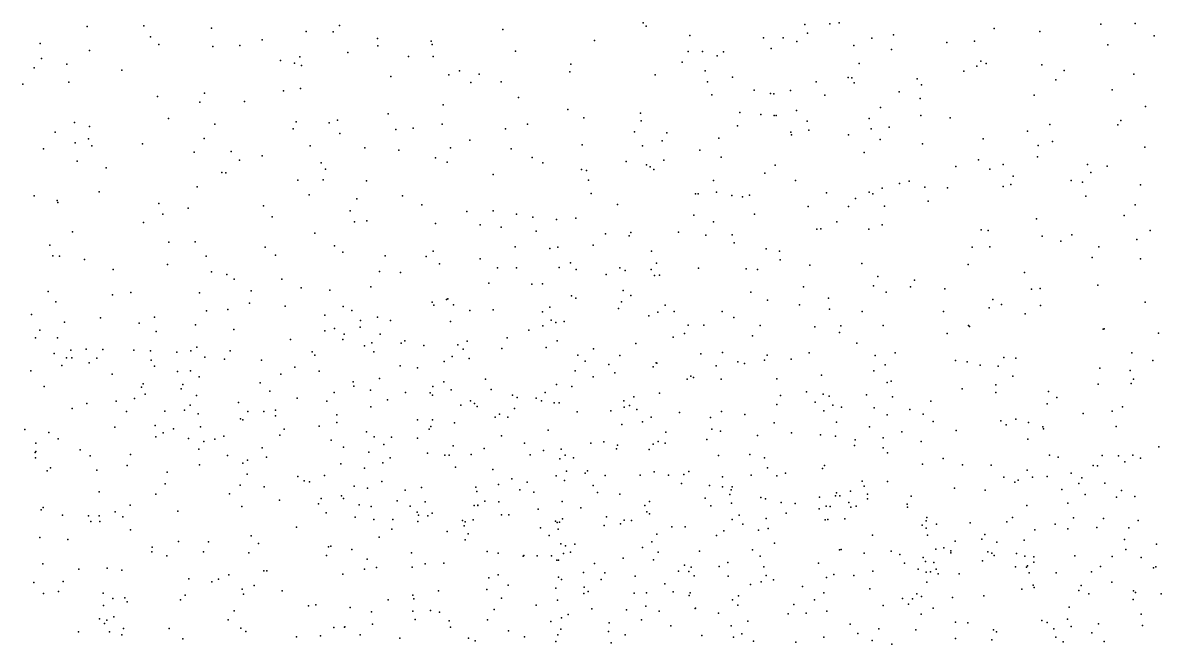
# Model space of a CAD drawing. Header units: metres. Extents: x -25 to 25, y -27.7 to 27.8.
# Drawn here: x -12.576 to -11.028, y 2.553 to 3.398 of the extents above; entities that cross this region are included whole.
import ezdxf

# ---------------------------------------------------------------- set-up
doc = ezdxf.new("R2010")
doc.units = ezdxf.units.M

msp = doc.modelspace()

# ---------------------------------------------------------------- linework, layer by layer
for p in [(-12.4883, 3.3932, 7.3565), (-12.4113, 3.3939, -0.8738), (-12.3194, 3.3909, 16.1508), (-12.1454, 3.3945, 24.1497), (-11.9235, 3.3891, -0.9266), (-11.7327, 3.3981, 24.7827), (-11.7284, 3.3935, -0.8816), (-11.513, 3.3956, 8.108), (-11.4789, 3.3967, 8.8964), (-11.4662, 3.3979, 19.3717), (-11.2555, 3.3904, 19.3173), (-11.1108, 3.3963, 25.4131), (-11.0638, 3.3971, 18.2818), (-12.4024, 3.3791, 5.215), (-12.2507, 3.375, 19.0065), (-12.1906, 3.3862, 23.4615), (-12.1541, 3.3857, 16.6027), (-12.0936, 3.3765, 24.2476), (-11.7988, 3.3738, 24.6872), (-11.6694, 3.381, -1.79), (-11.5691, 3.3778, 24.9341), (-11.5423, 3.3778, 20.3897), (-11.5091, 3.3838, 8.3257), (-11.4221, 3.3772, 16.0946), (-11.3926, 3.3817, 18.7812), (-11.1933, 3.3861, 18.3709), (-11.038, 3.3803, 7.3913), (-12.5522, 3.3699, 12.9716), (-12.4855, 3.3606, -8.4441), (-12.3912, 3.3687, 16.9717), (-12.3177, 3.3658, 16.8774), (-12.2811, 3.3673, -1.9469), (-12.0935, 3.3667, 23.253), (-12.021, 3.3729, 18.7134), (-12.0195, 3.3685, 23.0907), (-11.9061, 3.3597, 16.2422), (-11.6715, 3.359, 7.811), (-11.652, 3.3589, 24.8333), (-11.6233, 3.3584, 19.3048), (-11.5585, 3.3633, 16.0999), (-11.5237, 3.3726, 17.2089), (-11.4463, 3.3674, -0.8178), (-11.395, 3.3616, 7.9674), (-11.3198, 3.3712, 8.2046), (-11.2821, 3.3729, 5.7489), (-11.101, 3.3683, 19.0953), (-12.5506, 3.3495, -7.7115), (-12.2255, 3.347, 23.8416), (-12.2065, 3.343, 23.9497), (-12.1994, 3.3517, 16.3213), (-12.1342, 3.3579, -9.0294), (-12.0516, 3.3524, 16.4607), (-12.018, 3.3522, 16.5211), (-11.6797, 3.3444, 16.1342), (-11.632, 3.3532, 19.0823), (-11.4393, 3.3428, 1.4706), (-11.2737, 3.3458, 7.6658), (-11.2665, 3.3428, 18.4347), (-12.5606, 3.3369, -7.5136), (-12.5163, 3.342, 17.1468), (-12.4414, 3.3336, 17.0558), (-12.1971, 3.3402, 16.7317), (-11.9967, 3.3275, 24.3658), (-11.9822, 3.3327, 16.3839), (-11.9555, 3.3283, 1.5692), (-11.8324, 3.3316, 16.2096), (-11.8312, 3.3417, 24.6122), (-11.7162, 3.3273, 24.7334), (-11.6484, 3.3328, 19.2186), (-11.2968, 3.3321, 19.3634), (-11.279, 3.3389, 1.5076), (-11.191, 3.3411, 18.2893), (-11.1603, 3.3333, -9.1848), (-11.0656, 3.3281, 25.3849), (-12.576, 3.3147, 17.2434), (-12.5134, 3.3173, 22.5103), (-12.0758, 3.3249, 16.5458), (-11.9671, 3.317, 22.9822), (-11.9259, 3.3177, 24.4717), (-11.6454, 3.3177, 1.3784), (-11.6111, 3.3243, -9.3197), (-11.4977, 3.3179, 16.15), (-11.4539, 3.3237, 25.0014), (-11.4492, 3.3234, 20.7291), (-11.4458, 3.3165, 18.7696), (-11.3604, 3.3218, 18.6341), (-11.3545, 3.3137, 16.1767), (-11.1716, 3.3206, 16.2341), (-12.3928, 3.2978, -8.6005), (-12.3292, 3.3023, 22.6371), (-12.2216, 3.3056, 23.7238), (-12.1986, 3.3087, 23.5482), (-11.9021, 3.2966, 18.5879), (-11.6393, 3.3002, 19.01), (-11.5819, 3.3065, 1.7508), (-11.5594, 3.302, 5.4804), (-11.5549, 3.3017, 24.8839), (-11.5324, 3.3062, 18.8825), (-11.4856, 3.2995, 19.4027), (-11.3848, 3.3042, 5.6454), (-11.2011, 3.2997, 19.3512), (-11.0951, 3.3071, 16.2878), (-12.3355, 3.2901, 16.9444), (-12.2746, 3.2912, 5.1727), (-12.0046, 3.2864, 16.5115), (-11.4102, 3.283, 1.7499), (-11.3564, 3.2952, 25.0695), (-11.0499, 3.2845, -9.0531), (-12.3779, 3.2678, 15.9918), (-12.1483, 3.2656, 24.0863), (-12.0793, 3.2742, 23.2834), (-11.8353, 3.2802, -1.8152), (-11.8134, 3.2687, 24.5659), (-11.7363, 3.2754, 1.8489), (-11.6013, 3.2762, 18.9269), (-11.5728, 3.2735, 19.3694), (-11.5545, 3.272, 20.603), (-11.552, 3.2719, 8.4997), (-11.5245, 3.2789, 17.62), (-11.4254, 3.268, 7.7417), (-11.3554, 3.2722, 18.5128), (-11.3153, 3.269, 16.2412), (-11.0835, 3.2653, 5.84), (-12.5057, 3.2625, 13.1069), (-12.4852, 3.257, -8.0616), (-12.3148, 3.2603, 19.6209), (-12.2083, 3.2537, 23.6342), (-12.2044, 3.2634, 23.9053), (-12.1596, 3.2619, 23.4735), (-12.0688, 3.2528, 24.2138), (-12.0453, 3.2548, 16.6107), (-12.006, 3.2604, -0.8296), (-11.92, 3.2538, 24.4142), (-11.8897, 3.2603, 16.3854), (-11.7354, 3.2649, 16.251), (-11.6045, 3.2581, 17.7916), (-11.5097, 3.2642, -1.9174), (-11.5073, 3.2521, 18.7519), (-11.4228, 3.2539, 8.2548), (-11.3985, 3.256, 20.9834), (-11.2103, 3.2509, 16.2967), (-11.1799, 3.26, 7.4243), (-11.0875, 3.2595, -2.2014), (-12.532, 3.2495, 15.5916), (-12.505, 3.2348, -7.8478), (-12.4865, 3.2403, 15.7396), (-12.3293, 3.2408, 19.2934), (-12.145, 3.2477, 19.945), (-11.9685, 3.2383, 24.3309), (-11.7447, 3.2497, 24.6216), (-11.7069, 3.2378, 18.2686), (-11.7005, 3.2484, 5.2772), (-11.6299, 3.2414, 8.8096), (-11.5318, 3.2492, 16.2296), (-11.5312, 3.2458, 8.9874), (-11.4537, 3.2457, 24.9338), (-11.4104, 3.2396, 19.4707), (-11.2707, 3.2403, 1.2895), (-11.1765, 3.2369, 18.1914), (-12.5478, 3.2269, -0.7894), (-12.4821, 3.2306, 17.1554), (-12.4134, 3.2336, 22.5558), (-12.3432, 3.2223, -2.0806), (-12.2929, 3.2229, -0.8231), (-12.1852, 3.2309, 16.8054), (-12.1111, 3.2282, 18.812), (-12.065, 3.2251, 22.7302), (-11.9944, 3.2283, 23.1406), (-11.9123, 3.2268, 22.9709), (-11.8158, 3.2322, 16.351), (-11.7334, 3.2309, 19.1403), (-11.6555, 3.2249, -9.1479), (-11.4321, 3.2217, 16.2619), (-11.3531, 3.2336, 18.423), (-11.196, 3.2314, 8.4308), (-11.0507, 3.2291, 18.103), (-12.5022, 3.2101, 13.3313), (-12.2813, 3.2115, 7.4007), (-12.2505, 3.2172, 16.8927), (-12.1706, 3.2075, 24.0217), (-12.015, 3.2143, 20.0759), (-11.9991, 3.2086, 22.7973), (-11.8835, 3.2148, 1.9749), (-11.8693, 3.2078, 16.4622), (-11.756, 3.2094, -0.8015), (-11.7283, 3.2048, 17.1509), (-11.7046, 3.2115, 7.7794), (-11.6267, 3.2154, 18.8718), (-11.5531, 3.2046, 24.7924), (-11.2771, 3.2119, 19.4476), (-11.2434, 3.2055, 18.2426), (-11.1965, 3.2159, 9.3691), (-11.1289, 3.2054, 19.3727), (-12.4628, 3.2011, 22.4959), (-12.3054, 3.1947, 16.9603), (-12.3, 3.1942, 5.0538), (-12.1645, 3.1993, -1.9715), (-11.9364, 3.1917, 23.0444), (-11.8166, 3.1988, 24.5014), (-11.8096, 3.1975, 16.9409), (-11.7232, 3.2023, 16.3479), (-11.718, 3.1985, 19.2991), (-11.5671, 3.1938, 7.8575), (-11.3076, 3.2025, -2.0742), (-11.2615, 3.199, 21.1486), (-11.2297, 3.1895, 25.0961), (-11.1241, 3.1945, 25.2086), (-11.102, 3.2033, 16.3881), (-12.3389, 3.1753, 22.5899), (-12.2022, 3.1843, 23.6954), (-12.1677, 3.1846, 1.7026), (-12.1088, 3.1832, 7.4638), (-11.8069, 3.184, 19.061), (-11.6369, 3.1836, 24.6797), (-11.5258, 3.1836, 18.6613), (-11.408, 3.1734, -9.0791), (-11.3842, 3.1794, 24.9429), (-11.371, 3.183, 16.3465), (-11.35, 3.1745, 19.496), (-11.3192, 3.1737, 18.3176), (-11.2433, 3.1755, 16.4175), (-11.2328, 3.1784, 5.6867), (-11.1508, 3.1835, 1.8755), (-11.1355, 3.1813, 18.1367), (-11.0566, 3.1778, 8.5357), (-12.5604, 3.163, 17.2942), (-12.4723, 3.1685, -7.2081), (-12.1869, 3.1643, 23.919), (-12.1218, 3.1589, -8.8042), (-12.0599, 3.163, 24.1886), (-11.8034, 3.1661, 19.1434), (-11.6617, 3.1656, 19.3621), (-11.6579, 3.1655, 1.2501), (-11.633, 3.1676, 16.3723), (-11.6121, 3.1635, 17.5284), (-11.5977, 3.1617, 18.7338), (-11.5881, 3.1637, 1.9475), (-11.4837, 3.1671, 16.3682), (-11.444, 3.159, 24.8671), (-11.4253, 3.1676, 1.9068), (-11.4206, 3.1657, 1.2519), (-11.1309, 3.1626, 1.4847), (-12.5293, 3.1566, -2.3008), (-12.5284, 3.1538, 4.8078), (-12.3911, 3.1526, -6.9849), (-12.351, 3.1463, 17.0323), (-12.2487, 3.1494, -8.5929), (-12.131, 3.1424, 23.4661), (-12.0336, 3.1505, 16.7399), (-11.9723, 3.1416, 22.742), (-11.9368, 3.1423, 16.6714), (-11.7678, 3.151, -9.0098), (-11.5085, 3.1485, 8.3671), (-11.4538, 3.1485, 18.4691), (-11.4046, 3.1487, 16.4172), (-11.3455, 3.1554, 8.3851), (-11.0641, 3.1505, 18.0685), (-12.4118, 3.1265, 13.2173), (-12.3858, 3.138, 13.0214), (-12.2372, 3.1345, 22.6378), (-12.1249, 3.1276, 16.8303), (-12.1084, 3.1287, -0.8085), (-11.9049, 3.138, 18.5999), (-11.8827, 3.1339, 22.8719), (-11.8503, 3.1305, 24.4152), (-11.8244, 3.1325, 7.6671), (-11.6639, 3.1365, 16.4732), (-11.6371, 3.1277, -1.9679), (-11.5815, 3.1381, 20.9521), (-11.4695, 3.1277, 19.4991), (-11.198, 3.1317, 18.166), (-11.0788, 3.1362, 19.3936), (-12.5082, 3.1137, 15.2654), (-12.1791, 3.112, 23.6328), (-12.0152, 3.1253, 23.2526), (-11.9542, 3.1233, 23.1418), (-11.9257, 3.1201, 16.7611), (-11.8783, 3.1148, 19.1299), (-11.7837, 3.1114, 18.8502), (-11.7493, 3.1131, 19.316), (-11.6845, 3.1134, 24.5634), (-11.4965, 3.1177, 16.4788), (-11.4911, 3.1178, 5.3915), (-11.4258, 3.1175, 9.1621), (-11.4078, 3.1233, 18.3855), (-11.2734, 3.1168, 19.5256), (-11.2637, 3.1157, 24.9991), (-11.0437, 3.1158, 1.7542), (-12.5391, 3.0956, 15.0822), (-12.3775, 3.0999, 22.5153), (-12.3417, 3.1005, -8.2507), (-11.8005, 3.0956, 1.2754), (-11.7516, 3.1084, 20.4141), (-11.6475, 3.1094, 8.5591), (-11.6119, 3.1097, 24.6326), (-11.6091, 3.0991, 5.2093), (-11.1905, 3.1079, 16.5584), (-11.165, 3.1013, 25.0924), (-11.1502, 3.1098, 21.263), (-11.0616, 3.1036, -8.9395), (-12.5353, 3.0811, 17.2821), (-12.526, 3.0809, 22.3399), (-12.3267, 3.0807, 2.036), (-12.2465, 3.0931, 16.9448), (-12.2324, 3.0823, 4.9246), (-12.1521, 3.0948, 23.5543), (-12.1408, 3.0862, 22.6418), (-12.0836, 3.0814, 16.5343), (-12.0276, 3.0804, 18.7452), (-12.0182, 3.0878, 24.2029), (-11.9069, 3.0935, -8.8622), (-11.8595, 3.0913, 23.0198), (-11.8486, 3.0929, -1.9626), (-11.7212, 3.0874, 16.5789), (-11.5654, 3.0908, 16.5311), (-11.5474, 3.0874, 18.535), (-11.2856, 3.0929, 7.3874), (-11.2617, 3.0936, 18.2138), (-11.1133, 3.0934, 19.4946), (-12.492, 3.0761, 13.5249), (-12.3794, 3.0697, -8.0644), (-12.0094, 3.0704, 22.6704), (-11.9543, 3.0773, 19.0787), (-11.9305, 3.0648, 18.9955), (-11.9051, 3.0651, 22.7005), (-11.847, 3.0654, 20.2926), (-11.8315, 3.0719, 22.7519), (-11.7644, 3.0651, 22.8194), (-11.7144, 3.0714, 8.7193), (-11.6575, 3.0647, 18.6422), (-11.5464, 3.0759, -0.8101), (-11.5062, 3.0685, 18.4365), (-11.4354, 3.0709, 16.5635), (-11.2911, 3.0693, 16.5914), (-11.1223, 3.079, 7.1993), (-11.0565, 3.0771, 25.1915), (-12.453, 3.0627, -7.5254), (-12.3196, 3.0597, 19.5248), (-12.2988, 3.056, -2.2209), (-12.2885, 3.0496, 19.6852), (-12.2238, 3.0494, -6.8066), (-12.091, 3.0599, 23.4565), (-12.0625, 3.0585, 24.1182), (-11.8236, 3.0626, -0.7806), (-11.783, 3.0557, 22.9448), (-11.7572, 3.0613, -8.8793), (-11.722, 3.0627, 18.7041), (-11.7174, 3.0545, 19.3779), (-11.7106, 3.0549, 24.4798), (-11.5926, 3.0637, 19.4743), (-11.5774, 3.0628, -8.9223), (-11.4137, 3.0532, 19.569), (-11.2143, 3.0588, 9.3831), (-12.2656, 3.0335, 1.7586), (-12.1974, 3.0379, -8.4491), (-12.1584, 3.0348, 23.8563), (-12.1029, 3.0393, 24.041), (-11.9423, 3.0443, 23.2031), (-11.884, 3.0428, 19.219), (-11.8696, 3.0432, 16.7232), (-11.7601, 3.034, 17.3507), (-11.5147, 3.0393, 21.1777), (-11.4197, 3.0403, 7.5051), (-11.3691, 3.0393, 16.6302), (-11.364, 3.0483, 21.2538), (-11.3226, 3.0363, 18.2531), (-11.2048, 3.036, 2.2128), (-11.1929, 3.037, 19.5901), (-11.1148, 3.0415, 18.0846), (-12.5416, 3.0328, 7.3825), (-12.5312, 3.0186, -0.7193), (-12.4542, 3.0283, 17.171), (-12.4292, 3.0315, -7.7423), (-12.3358, 3.031, 17.0438), (-12.0196, 3.0182, -2.0787), (-11.9999, 3.0217, -8.6743), (-11.9982, 3.0229, 19.024), (-11.8303, 3.0268, 18.4957), (-11.8242, 3.0236, 18.736), (-11.7623, 3.0187, 22.7116), (-11.7493, 3.0275, 20.68), (-11.5865, 3.032, 24.5814), (-11.5635, 3.021, 9.0905), (-11.4806, 3.0236, 24.6792), (-11.4023, 3.0318, 18.3401), (-11.2573, 3.0219, 16.6804), (-11.0504, 3.0183, 5.6849), (-12.3263, 3.0065, 16.0212), (-12.2972, 3.0082, -6.5231), (-12.2676, 3.017, 13.066), (-12.2192, 3.013, 16.9487), (-12.1403, 3.0125, 23.6859), (-12.1286, 3.0071, 23.6019), (-12.0172, 3.0142, 16.8081), (-11.9904, 3.0146, 20.1016), (-11.9684, 3.0069, 18.784), (-11.9364, 3.0079, 16.78), (-11.8696, 3.0053, 23.1384), (-11.8597, 3.0114, 17.0993), (-11.7663, 3.0097, 18.6494), (-11.7129, 3.0045, 20.9148), (-11.703, 3.0143, 16.6933), (-11.6907, 3.0055, 1.1924), (-11.6253, 3.0055, 18.5336), (-11.5203, 3.0148, 19.5414), (-11.4796, 3.0087, 1.187), (-11.4349, 3.0055, 2.1476), (-11.3243, 3.0057, 5.4488), (-11.2626, 3.0105, 8.4928), (-11.2454, 3.0152, 24.9194), (-11.2133, 3.0026, -0.9226), (-11.1927, 3.0136, 18.14), (-12.5642, 3.0014, 17.3364), (-12.5193, 2.991, 13.7048), (-12.4704, 2.9969, -6.6156), (-12.4176, 2.9898, 22.3605), (-12.3969, 2.9978, 15.8337), (-12.341, 2.9877, 12.849), (-12.1653, 3.0008, 18.9615), (-12.1169, 2.9932, -6.5659), (-12.0937, 2.998, 2.1362), (-12.0763, 2.9933, 18.955), (-11.9946, 2.992, 16.6853), (-11.8579, 2.9937, 22.6537), (-11.8512, 2.9907, 2.1474), (-11.8401, 2.9919, -5.3717), (-11.7249, 2.9997, 22.9147), (-11.6716, 2.9871, 7.821), (-11.6503, 2.9871, 19.4873), (-11.6095, 2.9975, 16.6912), (-11.5737, 2.9868, 5.0821), (-11.2906, 2.9868, 24.8456), (-12.5526, 2.9804, 18.559), (-12.3947, 2.9783, 17.1107), (-12.2889, 2.9811, 13.2406), (-12.1655, 2.9792, 22.5515), (-12.1523, 2.9826, -2.2004), (-12.1393, 2.9748, 19.0198), (-12.1175, 2.9841, 23.936), (-12.0902, 2.9747, 18.7903), (-11.888, 2.9801, 24.2876), (-11.869, 2.986, 4.9099), (-11.6767, 2.9757, 22.8462), (-11.5841, 2.9726, 22.6765), (-11.4993, 2.9846, 18.3813), (-11.4658, 2.9772, -2.1646), (-11.464, 2.9862, -8.8498), (-11.4063, 2.9865, 9.2541), (-11.3193, 2.9757, -2.245), (-11.2889, 2.9852, 19.6343), (-11.1074, 2.9816, 16.7098), (-11.1059, 2.9821, 19.6297), (-11.032, 2.9763, 1.6474), (-12.5587, 2.9697, 18.4656), (-12.5286, 2.9696, 22.1132), (-12.3396, 2.957, 18.7743), (-12.2119, 2.9675, 18.8394), (-12.141, 2.9677, 23.7762), (-12.1117, 2.9591, -6.1952), (-12.1013, 2.9628, 19.9798), (-12.0615, 2.9626, 24.0517), (-12.0567, 2.9656, 19.1117), (-12.031, 2.9594, -5.3944), (-11.9847, 2.9602, 19.2015), (-11.9718, 2.9655, 23.3149), (-11.9176, 2.9699, 23.2401), (-11.8647, 2.9565, 18.6367), (-11.8496, 2.9657, -8.6846), (-11.7427, 2.9623, 22.9943), (-11.692, 2.9709, 22.6948), (-11.4423, 2.9627, 16.749), (-12.5335, 2.9487, 21.9751), (-12.5165, 2.9428, 21.8917), (-12.5107, 2.9531, 18.8388), (-12.5095, 2.9428, -2.489), (-12.4899, 2.9546, 18.7327), (-12.4755, 2.9423, 18.5397), (-12.4671, 2.954, 2.0698), (-12.4252, 2.953, 18.8135), (-12.4025, 2.9522, 18.6747), (-12.3668, 2.9505, -7.6121), (-12.3476, 2.9522, 18.8712), (-12.3284, 2.9435, -7.3821), (-12.3018, 2.9409, 18.6925), (-12.2943, 2.9521, 7.4756), (-12.1825, 2.9506, -5.9767), (-12.1791, 2.9464, 18.6982), (-12.0987, 2.9507, -6.7492), (-11.9923, 2.9445, -8.5401), (-11.9775, 2.9546, 18.669), (-11.9691, 2.9415, 7.673), (-11.9248, 2.9553, 19.263), (-11.8216, 2.9462, 18.3531), (-11.8, 2.9549, -2.1122), (-11.7642, 2.946, 18.0831), (-11.6544, 2.948, -5.5669), (-11.6247, 2.95, 24.4644), (-11.5641, 2.9463, 22.5904), (-11.5314, 2.9407, 16.7664), (-11.5069, 2.9496, 24.5781), (-11.4172, 2.9457, 24.6613), (-11.3903, 2.9492, 18.2918), (-11.2425, 2.9431, 1.2431), (-11.226, 2.9421, 19.6729), (-11.0685, 2.9496, 18.0168), (-12.5649, 2.9249, 18.9223), (-12.5228, 2.9322, 17.2915), (-12.4859, 2.9358, 21.6082), (-12.4015, 2.9393, 18.5861), (-12.3969, 2.9312, -0.7091), (-12.3478, 2.9251, 18.969), (-12.2516, 2.9393, -7.1741), (-12.2064, 2.93, 19.0608), (-12.0632, 2.9319, 23.5312), (-12.0396, 2.9292, 16.8571), (-12.003, 2.9378, 22.5801), (-11.825, 2.925, 22.6012), (-11.8114, 2.9383, 20.4554), (-11.7792, 2.9335, 23.0809), (-11.7191, 2.9305, 19.4586), (-11.7149, 2.9357, 24.385), (-11.7141, 2.9355, 17.777), (-11.6334, 2.9317, 16.7596), (-11.6042, 2.9373, -5.2992), (-11.5949, 2.9349, 22.793), (-11.5676, 2.9394, 19.566), (-11.4193, 2.9248, 5.2064), (-11.4039, 2.9329, 22.5661), (-11.3083, 2.9389, 22.4347), (-11.2924, 2.9372, 16.8113), (-11.2744, 2.9325, 22.5171), (-11.2501, 2.9314, 22.3695), (-11.1121, 2.9285, 12.1322), (-11.0706, 2.9255, 21.3762), (-11.0401, 2.939, 8.6114), (-12.4547, 2.9203, 1.8746), (-12.3657, 2.9239, 13.5617), (-12.336, 2.9169, -6.2448), (-12.2251, 2.9203, 21.4119), (-12.1732, 2.9247, -8.1797), (-12.1267, 2.9102, 21.3574), (-12.0913, 2.9145, 23.6293), (-12.0036, 2.9098, 23.4375), (-11.9472, 2.9137, 24.1698), (-11.8007, 2.9168, 16.7842), (-11.7712, 2.9223, 8.9284), (-11.6731, 2.9137, 8.3928), (-11.6677, 2.9176, 22.5569), (-11.6641, 2.9157, 22.9353), (-11.6269, 2.9138, 18.4233), (-11.5508, 2.9142, 18.3807), (-11.4902, 2.919, 22.4676), (-11.3955, 2.9109, 7.3975), (-11.2303, 2.9176, 7.1988), (-11.0663, 2.9138, 25.0769), (-12.5469, 2.9037, 18.2762), (-12.4147, 2.9027, -6.4015), (-12.4125, 2.9074, 21.7832), (-12.3606, 2.9007, 21.3758), (-12.3585, 2.9062, 21.5042), (-12.2535, 2.9086, 19.231), (-12.2403, 2.8975, -5.6165), (-12.1527, 2.8957, 7.5751), (-12.1261, 2.9042, 13.0078), (-12.1034, 2.8988, 22.5122), (-12.0557, 2.8955, 19.1833), (-12.0224, 2.895, 21.486), (-12.0184, 2.9037, 21.3546), (-11.9936, 2.8989, -6.4027), (-11.9393, 2.8995, 16.831), (-11.8659, 2.8956, 21.4231), (-11.8507, 2.9063, 19.3569), (-11.8295, 2.9036, 24.2818), (-11.7103, 2.8945, 18.4557), (-11.5108, 2.8965, 22.7815), (-11.4009, 2.9089, 19.668), (-11.2993, 2.9006, 18.2022), (-11.2533, 2.906, 24.7865), (-11.2531, 2.8957, 22.2807), (-11.1817, 2.8968, 16.8663), (-11.1141, 2.9068, 24.9946), (-11.0694, 2.9077, 16.7942), (-12.4888, 2.8807, 21.3823), (-12.449, 2.8835, 18.3965), (-12.4243, 2.8872, 21.9386), (-12.4094, 2.8931, 22.1774), (-12.3483, 2.8785, 19.0391), (-12.3398, 2.8916, 4.7852), (-12.2829, 2.8819, 18.5528), (-12.2031, 2.8877, 21.5981), (-12.1628, 2.8836, 21.2507), (-12.08, 2.8854, 23.8751), (-12.0189, 2.8919, 18.5938), (-11.9674, 2.8842, 21.244), (-11.9618, 2.8805, 22.5259), (-11.9104, 2.8917, -6.1243), (-11.904, 2.8888, 1.2666), (-11.8783, 2.8879, -2.2512), (-11.8708, 2.8841, 21.3057), (-11.8537, 2.8815, 18.539), (-11.8467, 2.8813, 23.2431), (-11.7589, 2.884, -5.8752), (-11.7456, 2.8895, 8.5405), (-11.5508, 2.8792, 22.8597), (-11.546, 2.8916, 9.1853), (-11.4989, 2.8825, -5.5021), (-11.488, 2.8934, 19.6475), (-11.4799, 2.8905, 2.3071), (-11.4291, 2.8921, 24.5709), (-11.394, 2.8895, 22.3418), (-11.3418, 2.8836, 24.6518), (-11.1837, 2.88, 24.8318), (-11.1703, 2.8885, 22.4812), (-12.5088, 2.8739, 18.9912), (-12.4349, 2.8695, 17.1788), (-12.3831, 2.8701, 21.8578), (-12.356, 2.8717, 15.9518), (-12.3377, 2.8664, 18.4796), (-12.2699, 2.8697, 21.6814), (-12.2482, 2.8696, 21.2402), (-12.2326, 2.8637, 19.7195), (-12.2324, 2.8717, 13.3875), (-12.1492, 2.8651, 22.4401), (-12.1029, 2.8759, 21.5628), (-11.9807, 2.8783, 19.269), (-11.9585, 2.8766, -8.3743), (-11.9279, 2.866, 21.523), (-11.9078, 2.8738, 17.0001), (-11.8226, 2.869, 17.4368), (-11.7766, 2.8707, 21.3397), (-11.7586, 2.8756, 17.6224), (-11.7511, 2.8777, -5.017), (-11.7412, 2.8724, 24.3052), (-11.6834, 2.8681, 2.2673), (-11.6262, 2.8698, -8.6135), (-11.5943, 2.8654, 19.6262), (-11.487, 2.8704, 16.8141), (-11.4747, 2.8783, -8.6957), (-11.4633, 2.8756, 21.3245), (-11.4189, 2.8746, -5.366), (-11.4012, 2.8651, 22.7094), (-11.3702, 2.8723, -4.9642), (-11.3519, 2.8662, -5.2139), (-11.1345, 2.8671, -4.9649), (-11.095, 2.8701, 1.3977), (-11.081, 2.876, 19.7453), (-12.4507, 2.8484, 21.292), (-12.396, 2.8505, -6.0687), (-12.3345, 2.849, -2.6131), (-12.28, 2.8596, 22.3488), (-12.2769, 2.8582, 16.1646), (-12.1729, 2.8499, -8.0119), (-12.1489, 2.8548, 18.5553), (-12.0395, 2.8583, -2.4201), (-12.0213, 2.8491, -8.22), (-12.019, 2.8582, 23.5637), (-11.9893, 2.8542, 12.9323), (-11.9337, 2.862, 23.3882), (-11.9166, 2.8619, 2.2289), (-11.7615, 2.852, -0.75), (-11.7338, 2.8558, 21.4965), (-11.7217, 2.8618, 22.4738), (-11.6412, 2.8617, 22.4447), (-11.5547, 2.8542, 24.4107), (-11.4698, 2.8553, 8.3778), (-11.425, 2.8488, 5.0388), (-11.3387, 2.8559, 19.7408), (-11.2467, 2.8571, -2.365), (-11.2392, 2.8516, 24.7181), (-11.2263, 2.8593, 5.3496), (-11.2088, 2.8545, 22.571), (-11.1894, 2.8489, 18.0992), (-11.0896, 2.8493, 16.8714), (-12.5733, 2.845, 14.6849), (-12.5407, 2.8412, 7.3991), (-12.528, 2.8323, 12.8354), (-12.3952, 2.8354, -5.8781), (-12.3851, 2.8406, 21.2395), (-12.371, 2.8459, 22.0054), (-12.3509, 2.8328, 12.8266), (-12.3148, 2.8321, 19.1023), (-12.3025, 2.8361, 2.1713), (-12.2268, 2.8377, 19.1326), (-12.2209, 2.8455, -7.2984), (-12.1088, 2.842, 21.121), (-12.0984, 2.8354, -7.0631), (-12.0749, 2.8348, 21.6339), (-12.0394, 2.8333, 23.7021), (-12.0238, 2.8456, -6.8436), (-11.9253, 2.8368, 21.1158), (-11.862, 2.8441, 18.4882), (-11.7017, 2.8414, 4.8709), (-11.6392, 2.8455, 16.8039), (-11.6275, 2.8431, 21.3459), (-11.5774, 2.8372, 22.3617), (-11.5312, 2.8405, -5.6652), (-11.4917, 2.838, 18.3237), (-11.4711, 2.8363, 22.2665), (-11.4066, 2.8339, -0.8764), (-11.3811, 2.8421, 18.2528), (-11.3073, 2.844, 22.6185), (-11.2099, 2.8321, -4.5812), (-11.1885, 2.8459, 12.2811), (-12.5583, 2.8266, 4.687), (-12.498, 2.8174, 18.2665), (-12.3365, 2.8186, 22.0846), (-12.3298, 2.829, 21.1619), (-12.2508, 2.8201, 1.69), (-12.1569, 2.8307, 21.7001), (-12.1401, 2.8211, 19.8428), (-12.085, 2.8249, 19.2236), (-11.9911, 2.8229, -5.0183), (-11.949, 2.8193, 23.4975), (-11.8941, 2.8265, 21.6058), (-11.868, 2.8165, -6.2948), (-11.8441, 2.8185, 20.6884), (-11.804, 2.8268, 24.2229), (-11.7861, 2.8284, 18.4518), (-11.7691, 2.819, 19.5072), (-11.7678, 2.8239, 23.2416), (-11.7246, 2.8182, 22.396), (-11.719, 2.8251, 21.5866), (-11.7122, 2.8291, 21.1588), (-11.7027, 2.8264, -8.4825), (-11.6462, 2.8316, 18.4037), (-11.4455, 2.8236, 19.7535), (-11.4445, 2.8311, 24.467), (-11.4066, 2.8204, -4.7588), (-11.355, 2.8289, 24.5561), (-11.0316, 2.8216, 1.5311), (-12.559, 2.8139, -2.6489), (-12.5589, 2.8067, 19.0835), (-12.5582, 2.8154, 17.3741), (-12.4844, 2.8094, 15.4285), (-12.4296, 2.8113, 19.0898), (-12.2975, 2.81, 21.8936), (-12.2706, 2.8033, 21.0656), (-12.2447, 2.8074, 21.8231), (-12.1055, 2.8142, 4.8508), (-12.0768, 2.8068, 16.9281), (-12.0257, 2.813, 22.4125), (-12.0023, 2.8101, 18.775), (-11.9962, 2.8102, 21.039), (-11.9663, 2.8113, 20.0824), (-11.8863, 2.8109, 19.4059), (-11.846, 2.8054, 22.4182), (-11.8385, 2.8105, 21.0539), (-11.8276, 2.8065, -8.3256), (-11.6301, 2.8099, 21.1043), (-11.5875, 2.8114, 21.525), (-11.5677, 2.8069, 21.2897), (-11.4008, 2.8136, 1.1374), (-11.3247, 2.8056, 19.8173), (-11.1806, 2.8105, -5.1698), (-11.1684, 2.8077, 24.7441), (-11.109, 2.8099, 19.8514), (-11.0864, 2.8094, 24.8756), (-11.0782, 2.8011, 22.319), (-11.0673, 2.8101, 17.953), (-11.0566, 2.8064, 24.9592), (-12.5428, 2.7888, 21.1708), (-12.5382, 2.7931, -6.399), (-12.4753, 2.7898, 17.2587), (-12.4339, 2.7963, 21.1369), (-12.3796, 2.7872, 17.1363), (-12.3358, 2.7972, 1.8234), (-12.2768, 2.7994, 22.2001), (-12.1438, 2.7987, 21.0221), (-12.1116, 2.7925, 22.3447), (-12.0864, 2.8, 18.9575), (-11.9879, 2.794, 21.7142), (-11.9369, 2.7908, 22.3863), (-11.8368, 2.7885, 23.3511), (-11.8116, 2.7858, 21.7056), (-11.8082, 2.7888, 16.8382), (-11.7178, 2.7875, 21.118), (-11.6705, 2.7879, 21.6811), (-11.5639, 2.7931, 23.0045), (-11.5393, 2.7859, -8.5063), (-11.489, 2.7922, 24.3882), (-11.4863, 2.7961, 22.161), (-11.353, 2.798, 22.1613), (-11.2986, 2.7971, 16.9218), (-11.2597, 2.7967, 22.1695), (-11.2108, 2.7899, 1.23), (-11.1507, 2.7859, 8.581), (-11.1212, 2.7961, 22.4638), (-11.115, 2.7959, 22.2355), (-12.3826, 2.7713, 21.029), (-12.2708, 2.7847, 21.9714), (-12.2021, 2.7814, 22.2389), (-12.1935, 2.7752, 18.4436), (-12.1862, 2.7742, -7.5524), (-12.1659, 2.7827, 16.9806), (-12.0879, 2.7744, 1.4975), (-11.9294, 2.7704, 13.0712), (-11.9111, 2.778, 20.9481), (-11.8902, 2.7735, -0.6794), (-11.8508, 2.782, 20.3661), (-11.8395, 2.7759, 9.0484), (-11.7842, 2.7827, -6.1303), (-11.7366, 2.7832, 20.9837), (-11.6984, 2.7829, 7.9323), (-11.6804, 2.7718, 1.0788), (-11.6774, 2.7842, 24.2508), (-11.6249, 2.7808, 22.2935), (-11.5861, 2.7833, -0.8068), (-11.5509, 2.782, 16.8457), (-11.4352, 2.775, 22.0853), (-11.4007, 2.7744, 16.9018), (-11.2425, 2.7805, 24.5907), (-11.2273, 2.7734, 19.8871), (-11.2231, 2.7762, 16.9695), (-11.2035, 2.7802, -8.6109), (-11.1837, 2.7813, -0.9498), (-11.1407, 2.7717, 22.5534), (-11.1363, 2.7795, 18.03), (-11.105, 2.7723, 12.0834), (-12.4723, 2.7604, 21.0448), (-12.395, 2.7572, 13.9432), (-12.2952, 2.7579, 20.925), (-12.2806, 2.7694, 17.048), (-12.2478, 2.7673, 22.064), (-12.1429, 2.7552, 21.9269), (-12.1256, 2.7681, 20.9129), (-12.1072, 2.7653, 18.4627), (-12.0562, 2.7627, 13.3467), (-12.034, 2.7663, 16.6138), (-11.96, 2.7669, 23.8986), (-11.959, 2.7611, 21.7969), (-11.9004, 2.7632, 8.7069), (-11.8811, 2.7598, 18.4392), (-11.8008, 2.7692, 8.4469), (-11.795, 2.7594, 17.9057), (-11.7646, 2.7573, 18.4082), (-11.6426, 2.7689, 7.7405), (-11.6247, 2.7673, 20.9368), (-11.6151, 2.7568, 18.3688), (-11.6129, 2.763, 22.1791), (-11.6117, 2.7674, 19.7287), (-11.4712, 2.7549, 21.5612), (-11.4699, 2.7591, 21.3269), (-11.4654, 2.7551, 21.1812), (-11.4509, 2.7613, 19.853), (-11.4323, 2.768, -2.3022), (-11.4276, 2.7575, 22.8986), (-11.3682, 2.7548, 22.0089), (-11.3093, 2.7654, 22.7255), (-11.2676, 2.7627, -5.455), (-11.1636, 2.7637, 21.4162), (-11.132, 2.757, 12.5145), (-11.0826, 2.7624, 6.9636), (-12.5485, 2.7393, 18.1097), (-12.4299, 2.7424, 20.9318), (-12.2783, 2.7407, -2.7635), (-12.227, 2.7492, 19.1985), (-12.1741, 2.7441, 20.8424), (-12.1704, 2.7512, 22.1289), (-12.1402, 2.7514, -4.992), (-12.1188, 2.7426, 13.5034), (-12.1024, 2.7405, -7.8165), (-12.0673, 2.7483, 20.8385), (-12.0494, 2.7412, 7.7305), (-12.0289, 2.7469, 21.8416), (-11.9626, 2.7421, 22.2915), (-11.9576, 2.7419, 19.3979), (-11.9574, 2.7425, 23.7331), (-11.9481, 2.7479, 20.841), (-11.9289, 2.747, 23.5958), (-11.843, 2.7474, 20.8409), (-11.7305, 2.7418, 22.1714), (-11.724, 2.7471, 21.8398), (-11.6483, 2.7519, -8.3489), (-11.6407, 2.7416, 23.2011), (-11.6127, 2.7451, 21.864), (-11.5729, 2.7528, 21.9451), (-11.5666, 2.7509, 22.0317), (-11.5452, 2.746, 20.9055), (-11.5263, 2.7445, -4.6488), (-11.4932, 2.7534, 21.7397), (-11.484, 2.741, 21.8762), (-11.4786, 2.7405, 16.8981), (-11.453, 2.7458, 18.2731), (-11.4503, 2.7398, 20.9114), (-11.4431, 2.741, 21.4302), (-11.4279, 2.7511, 21.0137), (-11.374, 2.7435, 9.3606), (-11.3733, 2.7395, 19.9201), (-11.2112, 2.742, 24.4829), (-11.1555, 2.745, 17.0101), (-11.0894, 2.7534, 24.7836), (-11.0646, 2.7541, 19.9383), (-12.5509, 2.736, 20.9527), (-12.5219, 2.7288, 17.3372), (-12.4866, 2.7277, 15.6466), (-12.4721, 2.7277, 14.2136), (-12.4503, 2.7335, 14.7545), (-12.4401, 2.7263, 20.8496), (-12.3654, 2.7344, 19.1643), (-12.1638, 2.7319, 19.2526), (-12.1243, 2.7262, 20.7754), (-12.0398, 2.7329, 19.9258), (-12.0382, 2.7289, 18.4297), (-12.0253, 2.728, -4.8349), (-12.0193, 2.7315, 22.205), (-11.9253, 2.7293, 22.2101), (-11.9155, 2.7293, 21.8944), (-11.8752, 2.7371, -8.102), (-11.8173, 2.7389, 4.8895), (-11.7824, 2.7266, 23.3997), (-11.7275, 2.7331, 21.9864), (-11.7243, 2.7304, 20.7784), (-11.6024, 2.7288, 20.7749), (-11.5654, 2.7241, 23.1283), (-11.5385, 2.7314, 19.862), (-11.4935, 2.7374, 23.0071), (-11.4585, 2.7239, 24.2673), (-11.3469, 2.7255, 22.8343), (-11.2308, 2.7258, 19.9981), (-11.1478, 2.7252, 9.4843), (-11.1071, 2.7243, 24.5643), (-12.4836, 2.7202, 18.1928), (-12.4713, 2.7203, -5.6579), (-12.4295, 2.7088, 17.2222), (-12.204, 2.7126, 17.019), (-12.0988, 2.7227, -2.7658), (-12.0743, 2.7099, 20.7052), (-12.073, 2.7227, 22.0482), (-12.0392, 2.7201, 2.2232), (-11.9783, 2.7215, 16.9181), (-11.9759, 2.7141, 8.8897), (-11.9747, 2.7198, 22.1316), (-11.9637, 2.7225, 21.9903), (-11.8721, 2.7117, 22.0932), (-11.8517, 2.7208, 21.9574), (-11.8496, 2.7188, 20.7189), (-11.8484, 2.7095, 2.2792), (-11.8465, 2.7191, 23.5019), (-11.8423, 2.7236, -4.7239), (-11.7855, 2.7148, 19.6124), (-11.7637, 2.7171, 16.8662), (-11.7583, 2.722, 22.0893), (-11.7487, 2.7214, 24.1198), (-11.6937, 2.7131, 20.6858), (-11.6756, 2.713, -8.1882), (-11.6118, 2.7229, 12.916), (-11.5972, 2.7165, 2.372), (-11.5758, 2.7082, 24.1968), (-11.5629, 2.7104, 4.9223), (-11.4855, 2.7225, -5.7934), (-11.4818, 2.723, 20.7646), (-11.3533, 2.715, 21.8929), (-11.3481, 2.7209, 20.8472), (-11.3479, 2.7109, 24.2949), (-11.3338, 2.7163, 20.0033), (-11.2881, 2.7184, 24.3576), (-11.2383, 2.7199, 12.391), (-11.2003, 2.7087, 12.6613), (-11.1726, 2.7163, -8.4526), (-11.1556, 2.71, 24.403), (-11.1162, 2.7122, 20.0915), (-11.0727, 2.7116, 2.5278), (-11.0598, 2.7214, 24.7072), (-12.5526, 2.6985, -5.9236), (-12.5148, 2.6956, 19.1817), (-12.3645, 2.693, 20.7296), (-12.2657, 2.7007, 4.932), (-12.0914, 2.6988, 16.9638), (-11.9992, 2.7064, -7.2182), (-11.9746, 2.695, 20.6473), (-11.9704, 2.7035, 7.8615), (-11.8604, 2.7009, 19.5396), (-11.7139, 2.7029, 19.7199), (-11.6332, 2.7011, 16.8709), (-11.6229, 2.7073, 12.6706), (-11.4209, 2.7017, 22.9823), (-11.3463, 2.7014, 7.2061), (-11.3087, 2.6933, -8.3601), (-11.2724, 2.696, 20.7884), (-11.2682, 2.7026, 17.0036), (-11.2146, 2.6948, 20.106), (-11.0785, 2.6957, 22.1708), (-12.4006, 2.6787, 18.2486), (-12.4002, 2.6852, -5.4271), (-12.3303, 2.6788, -5.1954), (-12.3237, 2.6926, 17.1109), (-12.2689, 2.6777, 14.0418), (-12.2557, 2.6903, 20.6988), (-12.1602, 2.6859, 19.5082), (-12.1572, 2.6864, 19.3315), (-12.1286, 2.6819, 18.3932), (-12.0478, 2.6776, 13.645), (-11.9447, 2.6794, 13.4797), (-11.93, 2.6772, 19.4868), (-11.8444, 2.6898, 23.9856), (-11.8384, 2.687, 13.2437), (-11.8313, 2.6786, -7.9325), (-11.8255, 2.6893, 20.6116), (-11.7338, 2.685, -2.4392), (-11.7211, 2.6926, -4.615), (-11.7125, 2.6783, 20.5715), (-11.6561, 2.6798, 24.1162), (-11.5842, 2.6817, 20.5744), (-11.5544, 2.6908, -5.9421), (-11.4657, 2.6817, 12.9695), (-11.4636, 2.6822, 23.0731), (-11.4323, 2.6772, 24.1883), (-11.3955, 2.68, 20.0996), (-11.3349, 2.6824, 12.8752), (-11.324, 2.6842, -0.9091), (-11.3146, 2.6801, 18.1452), (-11.3143, 2.6774, 24.2146), (-11.2643, 2.6788, -5.6875), (-11.252, 2.692, 5.08), (-11.0768, 2.682, 20.2419), (-11.035, 2.6895, -8.3497), (-12.5487, 2.6628, -2.8569), (-12.3801, 2.6733, 2.1186), (-12.1632, 2.6737, 16.3235), (-12.1078, 2.6689, 19.156), (-12.0291, 2.6627, 20.5902), (-12.0037, 2.6636, 1.2922), (-11.896, 2.6728, -2.6492), (-11.8948, 2.6738, 8.001), (-11.877, 2.6734, 23.8431), (-11.8571, 2.6735, -7.0025), (-11.85, 2.6674, 23.6469), (-11.8479, 2.6677, 20.8647), (-11.8408, 2.6765, 16.8884), (-11.7988, 2.6629, 12.698), (-11.7597, 2.6704, -6.5214), (-11.7187, 2.6681, -6.3272), (-11.6176, 2.6646, 13.1489), (-11.5736, 2.6729, 23.2419), (-11.4942, 2.6637, 20.0823), (-11.3839, 2.6751, 21.5684), (-11.3773, 2.6635, 21.4773), (-11.3519, 2.6713, 21.1923), (-11.349, 2.6656, 20.5067), (-11.3377, 2.6646, 20.1607), (-11.2714, 2.6666, 21.926), (-11.2588, 2.6769, 22.7636), (-11.2556, 2.6739, 20.6081), (-11.2254, 2.6768, -4.3666), (-11.2138, 2.6729, 24.2286), (-11.2015, 2.6722, 22.0077), (-11.2015, 2.665, -8.1713), (-11.1459, 2.6734, 24.3001), (-11.0953, 2.6725, 17.9182), (-11.0557, 2.671, 17.0844), (-12.4998, 2.6554, 20.6625), (-12.4615, 2.6565, 15.0026), (-12.4412, 2.6539, 19.2225), (-12.2958, 2.6477, 7.5443), (-12.2481, 2.6533, -0.5337), (-12.2444, 2.6533, 18.3517), (-12.1411, 2.6485, 19.342), (-12.1114, 2.6554, 4.9477), (-12.0954, 2.6577, -2.9769), (-12.0465, 2.6579, 19.3967), (-11.9297, 2.6476, 20.5308), (-11.8138, 2.6509, 9.2124), (-11.7846, 2.6505, 23.5736), (-11.6845, 2.6524, 23.429), (-11.6764, 2.6606, 20.4948), (-11.6708, 2.652, -7.9097), (-11.6673, 2.6581, 19.9306), (-11.6634, 2.6464, 7.8483), (-11.6293, 2.659, -6.1211), (-11.5685, 2.6585, 16.916), (-11.5654, 2.6469, 7.5276), (-11.4735, 2.648, 20.3942), (-11.4463, 2.6467, 20.2776), (-11.4206, 2.6528, 4.9654), (-11.359, 2.6554, 21.3468), (-11.3479, 2.6513, 20.4168), (-11.3423, 2.6517, -8.0332), (-11.3345, 2.6552, 20.2504), (-11.3317, 2.6492, 21.821), (-11.303, 2.6489, 21.0467), (-11.2265, 2.6587, 20.4449), (-11.2117, 2.6582, 12.9959), (-11.2102, 2.6598, 20.2937), (-11.2082, 2.6504, 20.8404), (-11.1713, 2.6505, 20.6343), (-11.1232, 2.6515, 24.1923), (-11.1112, 2.6588, 20.3892), (-11.0389, 2.657, 20.4605), (-11.0359, 2.6586, 24.348), (-12.5609, 2.6372, 19.2467), (-12.521, 2.6384, 18.0826), (-12.3503, 2.6424, -5.0279), (-12.3189, 2.6381, -3.0657), (-12.3101, 2.6417, 14.504), (-12.2613, 2.6332, 20.5867), (-11.9427, 2.6437, 18.6473), (-11.916, 2.6337, 17.1595), (-11.8476, 2.6444, 20.4734), (-11.8438, 2.6412, 23.7719), (-11.813, 2.6309, 19.7117), (-11.7896, 2.6412, -0.6856), (-11.7435, 2.6458, 19.8023), (-11.7032, 2.6352, 24.0072), (-11.617, 2.6459, 20.3919), (-11.5867, 2.6346, 23.3361), (-11.5723, 2.6383, 20.2035), (-11.5556, 2.6409, 20.326), (-11.5163, 2.6319, 24.0854), (-11.4837, 2.6439, 18.2517), (-11.3471, 2.6376, 21.7069), (-11.2027, 2.6335, 17.0868), (-11.1374, 2.633, 22.6323), (-11.0957, 2.6377, 22.1014), (-12.5477, 2.6224, 17.4536), (-12.5275, 2.6249, 15.4757), (-12.4668, 2.6225, 20.5827), (-12.4535, 2.6153, 12.8357), (-12.4372, 2.6165, 4.9824), (-12.3551, 2.6202, 20.5675), (-12.2778, 2.628, 1.8466), (-12.2759, 2.6212, -4.7079), (-12.2233, 2.6261, 2.1482), (-12.0456, 2.6198, 20.4919), (-12.011, 2.626, 8.6716), (-11.9453, 2.6276, 8.5009), (-11.9252, 2.6157, 19.6102), (-11.8516, 2.6297, 17.5573), (-11.8135, 2.6222, 20.3898), (-11.8075, 2.6252, -7.6996), (-11.745, 2.6229, 23.6662), (-11.728, 2.6231, -6.7238), (-11.6921, 2.6246, 18.3408), (-11.6702, 2.6197, 8.1454), (-11.6688, 2.6232, 20.124), (-11.6032, 2.619, 24.0447), (-11.4873, 2.6232, -7.8992), (-11.4246, 2.6285, 24.0941), (-11.3802, 2.6156, 13.2113), (-11.3608, 2.622, 21.3982), (-11.3545, 2.6181, -5.8866), (-11.3124, 2.6167, 24.0868), (-11.2695, 2.6193, -2.2475), (-11.2182, 2.6281, 24.1088), (-11.2011, 2.6306, 13.159), (-11.1403, 2.6262, 20.7874), (-11.1267, 2.622, -7.8128), (-11.0663, 2.6261, 17.8375), (-11.0636, 2.6235, -5.691), (-11.0285, 2.6219, 13.2306), (-12.4663, 2.6059, -3.0126), (-12.4339, 2.6108, -0.4626), (-12.3615, 2.6138, 19.2732), (-12.1875, 2.6054, 14.311), (-12.1777, 2.6068, 1.7077), (-12.1309, 2.6034, 20.4819), (-12.0795, 2.6138, 8.8234), (-12.0444, 2.6152, -4.5717), (-11.9353, 2.6006, 13.8037), (-11.8781, 2.6065, 8.2233), (-11.849, 2.6134, -7.3962), (-11.8024, 2.6013, 16.929), (-11.7553, 2.6001, 20.1849), (-11.7292, 2.6049, 20.0335), (-11.6618, 2.6017, 23.941), (-11.6616, 2.6023, 13.3869), (-11.6114, 2.6135, 18.3113), (-11.6041, 2.6065, -4.4221), (-11.5278, 2.6071, 1.0125), (-11.5, 2.6138, 16.9536), (-11.4063, 2.6059, 12.4471), (-11.3719, 2.6078, 18.1583), (-11.3667, 2.6151, 8.4761), (-11.3385, 2.6025, 21.6039), (-11.1536, 2.6039, 21.4215), (-11.0668, 2.6139, 22.5461), (-12.4715, 2.588, -5.2935), (-12.4618, 2.5858, 7.3888), (-12.4524, 2.5906, 15.8931), (-12.2967, 2.5864, 17.1449), (-12.2885, 2.5988, 12.8189), (-12.1018, 2.5973, 1.4887), (-12.046, 2.5981, 19.4619), (-12.0425, 2.5871, 14.1208), (-12.0216, 2.5993, 18.8634), (-12.0096, 2.5971, 12.7721), (-11.9963, 2.585, 19.5432), (-11.9443, 2.5864, 20.3471), (-11.8435, 2.5893, 20.2933), (-11.8347, 2.5938, 20.2529), (-11.735, 2.5865, -7.0502), (-11.7111, 2.5983, 23.7507), (-11.6302, 2.5957, 21.2333), (-11.5905, 2.5848, 9.3832), (-11.5354, 2.5944, 23.4734), (-11.5112, 2.5955, -2.2027), (-11.483, 2.5983, 23.2874), (-11.3548, 2.594, 23.0337), (-11.191, 2.5854, 20.9549), (-11.1559, 2.5873, -5.8177), (-11.0556, 2.5941, -2.2197), (-12.5002, 2.5702, 19.2945), (-12.4648, 2.5813, 20.4811), (-12.4581, 2.5702, -5.1237), (-12.4393, 2.5749, 18.1437), (-12.3768, 2.5745, 20.4582), (-12.2794, 2.5753, 20.4602), (-12.2726, 2.5705, 19.34), (-12.1532, 2.576, 1.9345), (-12.1385, 2.5767, 17.0363), (-12.1384, 2.577, 7.6645), (-12.1005, 2.5806, 9.0236), (-11.9946, 2.5763, 16.9771), (-11.9157, 2.5716, 18.3651), (-11.8583, 2.5841, 19.7799), (-11.8444, 2.5738, 19.87), (-11.7798, 2.5707, 2.2796), (-11.7787, 2.5822, 21.0541), (-11.6953, 2.5781, 0.963), (-11.613, 2.5783, 23.5686), (-11.4513, 2.5807, 23.9682), (-11.4124, 2.5744, 23.2429), (-11.362, 2.5729, 23.9364), (-11.3083, 2.5832, 22.9172), (-11.2916, 2.5824, 21.1792), (-11.2564, 2.5728, 22.8513), (-11.2525, 2.5701, 21.8235), (-11.1836, 2.583, 22.7168), (-11.1746, 2.5744, 23.9435), (-11.151, 2.5774, 5.058), (-11.1227, 2.569, -7.6345), (-11.1139, 2.5812, 17.2063), (-11.0541, 2.5788, 13.3833), (-12.4413, 2.5659, -4.9264), (-12.3582, 2.5608, 17.2214), (-12.2038, 2.5632, 17.0883), (-12.1711, 2.5648, -3.2315), (-12.1173, 2.566, 20.3863), (-12.0633, 2.5615, 19.5597), (-11.9703, 2.5614, 19.8292), (-11.9611, 2.5577, -2.7926), (-11.8939, 2.5635, 20.1805), (-11.8514, 2.5568, -2.4414), (-11.8486, 2.5661, 20.0386), (-11.7764, 2.5553, -2.3036), (-11.7573, 2.5661, 13.6485), (-11.6528, 2.5651, -6.8817), (-11.61, 2.563, -0.7979), (-11.5986, 2.5673, 23.6716), (-11.5829, 2.5574, 23.7961), (-11.5252, 2.5559, 23.592), (-11.4873, 2.563, 23.8685), (-11.441, 2.5678, 18.1953), (-11.4213, 2.5585, 13.4319), (-11.3083, 2.561, 21.3722), (-11.2588, 2.5595, 23.885), (-11.1718, 2.5629, 21.9367), (-11.1617, 2.5564, 17.9267), (-11.1059, 2.557, 20.8851), (-11.3946, 2.5533, 23.848)]:
    msp.add_point(p)

doc.saveas('drawing.dxf')
